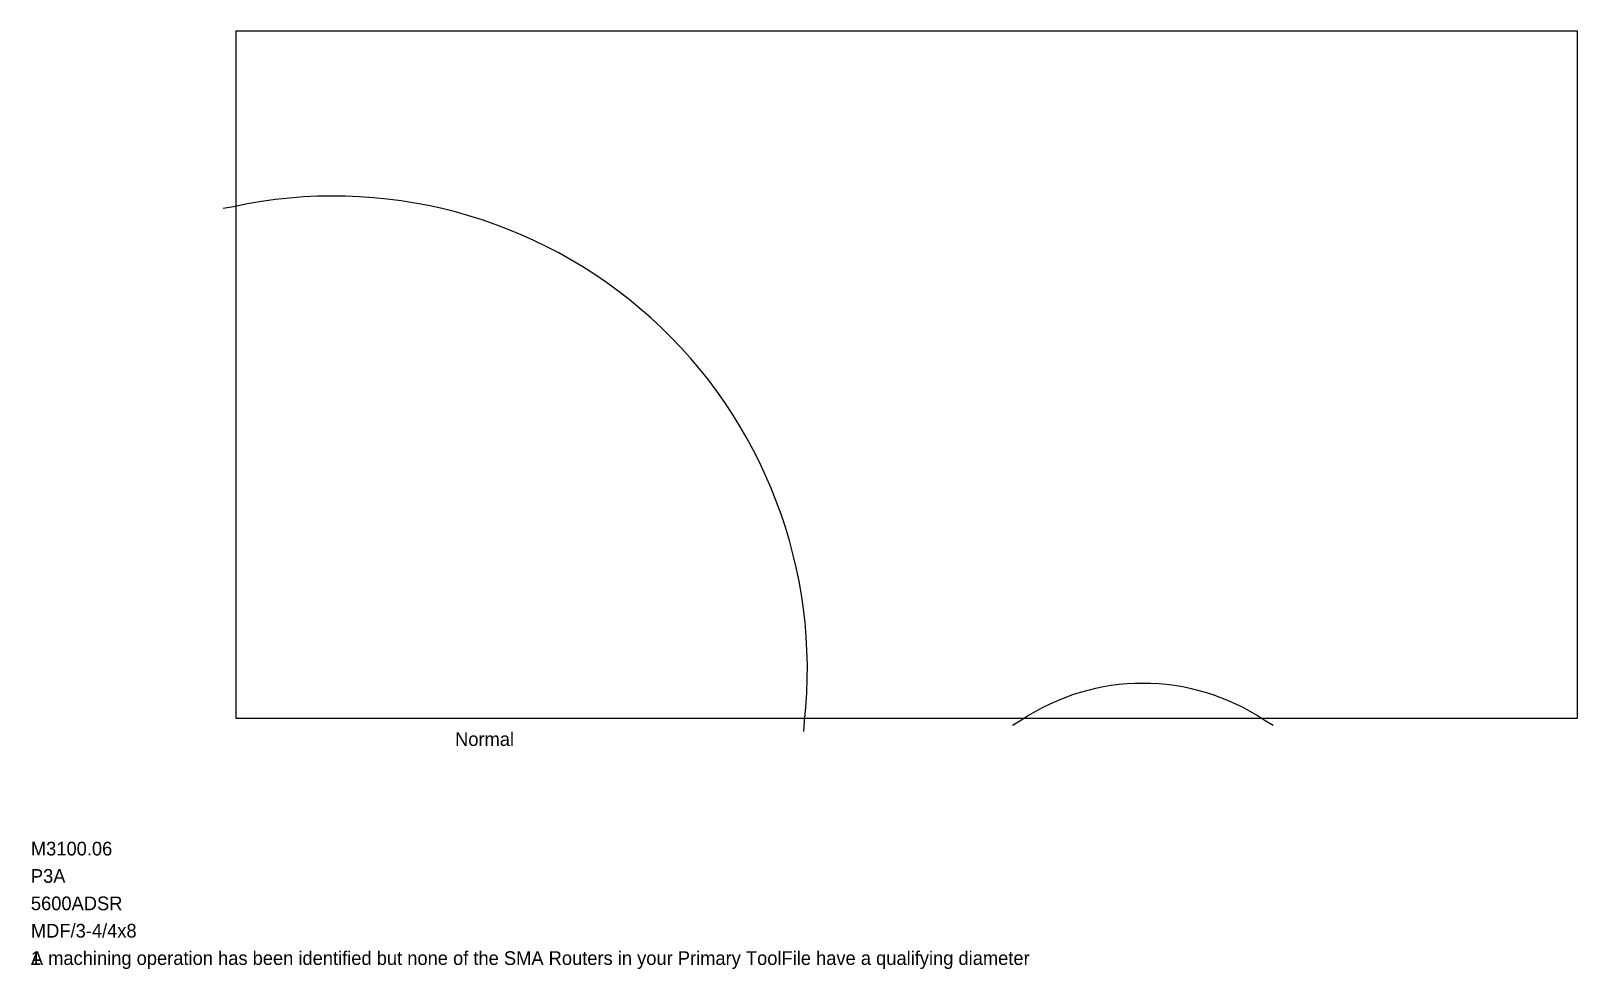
# Model space of a CAD drawing. Header units: metres. Extents: x -7.5 to 49, y -9.2 to 25.1.
import ezdxf

# ---------------------------------------------------------------- set-up
doc = ezdxf.new("R2010")
doc.units = ezdxf.units.M

msp = doc.modelspace()

# ---------------------------------------------------------------- linework, layer by layer
at = {"layer": 'BORDER_Z0P75', "color": 7}
msp.add_lwpolyline([(0, 0), (0, 25.125), (49, 25.125), (49, 0)], close=True, dxfattribs=at)
at = {"layer": 'ROUTE_Z0P75LT130RAMP', "color": 3}
for points in [[(20.750164, -0.473846), (20.771254, -0.099439, 0.51194312), (-0.097801, 18.701965), (-0.467986, 18.642067)], [(37.890925, -0.247352), (37.569056, -0.054932, 0.302664864), (28.696644, -0.054932), (28.374775, -0.247352)]]:
    msp.add_lwpolyline(points, format="xyb", dxfattribs=at)

# ---------------------------------------------------------------- texts
at = {"layer": 'COMMENT', "color": 1}
msp.add_text('A machining operation has been identified but none of the SMA Routers in your Primary ToolFile have a qualifying diameter   ', height=0.5, dxfattribs=at).set_placement((-7.5, -9))
at = {"layer": 'DESCRIPTION', "color": 1}
msp.add_text('P3A', height=0.5, dxfattribs=at).set_placement((-7.5, -6))
at = {"layer": 'FILENAME', "color": 1}
msp.add_text('5600ADSR', height=0.5, dxfattribs=at).set_placement((-7.5, -7))
at = {"layer": 'ITEMNUMBER', "color": 1}
msp.add_text('M3100.06', height=0.5, dxfattribs=at).set_placement((-7.5, -5))
at = {"layer": 'MATERIALNAME', "color": 1}
msp.add_text('MDF/3-4/4x8', height=0.5, dxfattribs=at).set_placement((-7.5, -8))
at = {"layer": 'Qty', "color": 1}
msp.add_text('1', height=0.5, dxfattribs=at).set_placement((-7.5, -9))
at = {"layer": 'RUNFIELD', "color": 1}
msp.add_text('Normal', height=0.5, dxfattribs=at).set_placement((8, -1))

doc.saveas('drawing.dxf')
